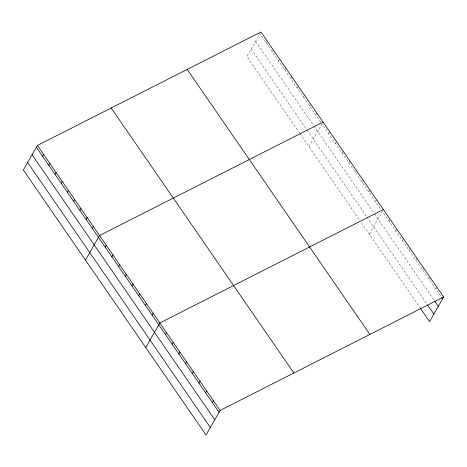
<?xml version="1.0" encoding="UTF-8"?>
<svg xmlns="http://www.w3.org/2000/svg" width="467" height="467" viewBox="0 0 467 467"><rect width="100%" height="100%" fill="white"/><g stroke="black" fill="none" stroke-linecap="round" stroke-linejoin="round"><path stroke-width="0.35" stroke-dasharray="2.33 1.75" d="M266.12 42.853L267.171 41.008M272.331 51.86L273.388 50.022M278.542 60.873L279.599 59.029M284.753 69.881L285.81 68.036M290.964 78.894L292.021 77.049M297.175 87.901L298.232 86.056M303.387 96.908L304.443 95.07M309.598 105.921L310.654 104.077M315.809 114.929L316.865 113.09M309.002 146.673L322.02 123.942L381.125 209.677M328.721 133.655L329.772 131.817M335.417 143.375L336.474 141.53M342.118 153.088L343.169 151.25M348.814 162.808L349.871 160.963M355.515 172.521L356.566 170.683M362.211 182.241L363.268 180.396M368.912 191.955L369.963 190.116M375.608 201.674L376.665 199.829M369.292 234.119L382.31 211.388L441.414 297.123M389.005 221.107L390.062 219.262M395.707 230.821L396.757 228.982M402.402 240.54L403.459 238.695M409.104 250.254L410.154 248.415M415.799 259.973L416.856 258.128M422.501 269.687L423.551 267.848M429.196 279.406L430.253 277.561M435.898 289.12L436.949 287.281M320.776 122.138L259.909 33.84L246.885 56.571L299.475 132.856M255.612 41.341L313.585 125.436M313.999 126.037L374.073 213.174M374.464 213.746L434.357 300.625M251.182 49.07L306.673 129.563M307.088 130.159L366.49 216.332M366.887 216.904L427.177 304.35M299.89 133.457L359.829 220.406M361.405 222.689L420.119 307.852"/><path stroke-width="0.7" d="M37.424 145.43L23.35 170.006L206.04 434.999L220.115 410.429L443.65 296.994L260.96 32.001L37.424 145.43L220.115 410.429M42.579 156.282L43.635 154.437M48.79 165.295L49.846 163.45M55.001 174.302L56.058 172.457M61.212 183.309L62.269 181.47M67.423 192.322L68.48 190.478M73.634 201.33L74.691 199.491M79.851 210.343L80.902 208.498M86.062 219.35L87.113 217.511M92.273 228.363L93.324 226.518M85.467 260.101L99.535 235.531L323.076 122.097M105.18 247.09L106.237 245.245M111.882 256.803L112.932 254.964M118.577 266.523L119.634 264.678M125.279 276.236L126.329 274.398M131.974 285.956L133.031 284.111M138.676 295.669L139.726 293.831M145.371 305.389L146.428 303.544M152.073 315.102L153.123 313.264M145.751 347.553L159.825 322.977L383.36 209.549M165.47 334.535L166.526 332.697M172.165 344.255L173.222 342.41M178.867 353.968L179.923 352.13M185.562 363.688L186.619 361.843M192.264 373.402L193.32 371.563M198.96 383.121L200.016 381.276M205.661 392.835L206.718 390.996M212.357 402.554L213.413 400.709M443.65 296.994L429.576 321.57L420.516 308.424M441.805 297.695L442.593 298.839M434.754 301.197L438.297 306.34M427.568 304.922L433.872 314.069M187.197 69.431L369.882 334.43M111.193 108L293.877 372.993M36.368 147.274L219.058 412.268M32.071 154.775L214.762 419.769M27.646 162.504L210.337 427.498"/></g></svg>
